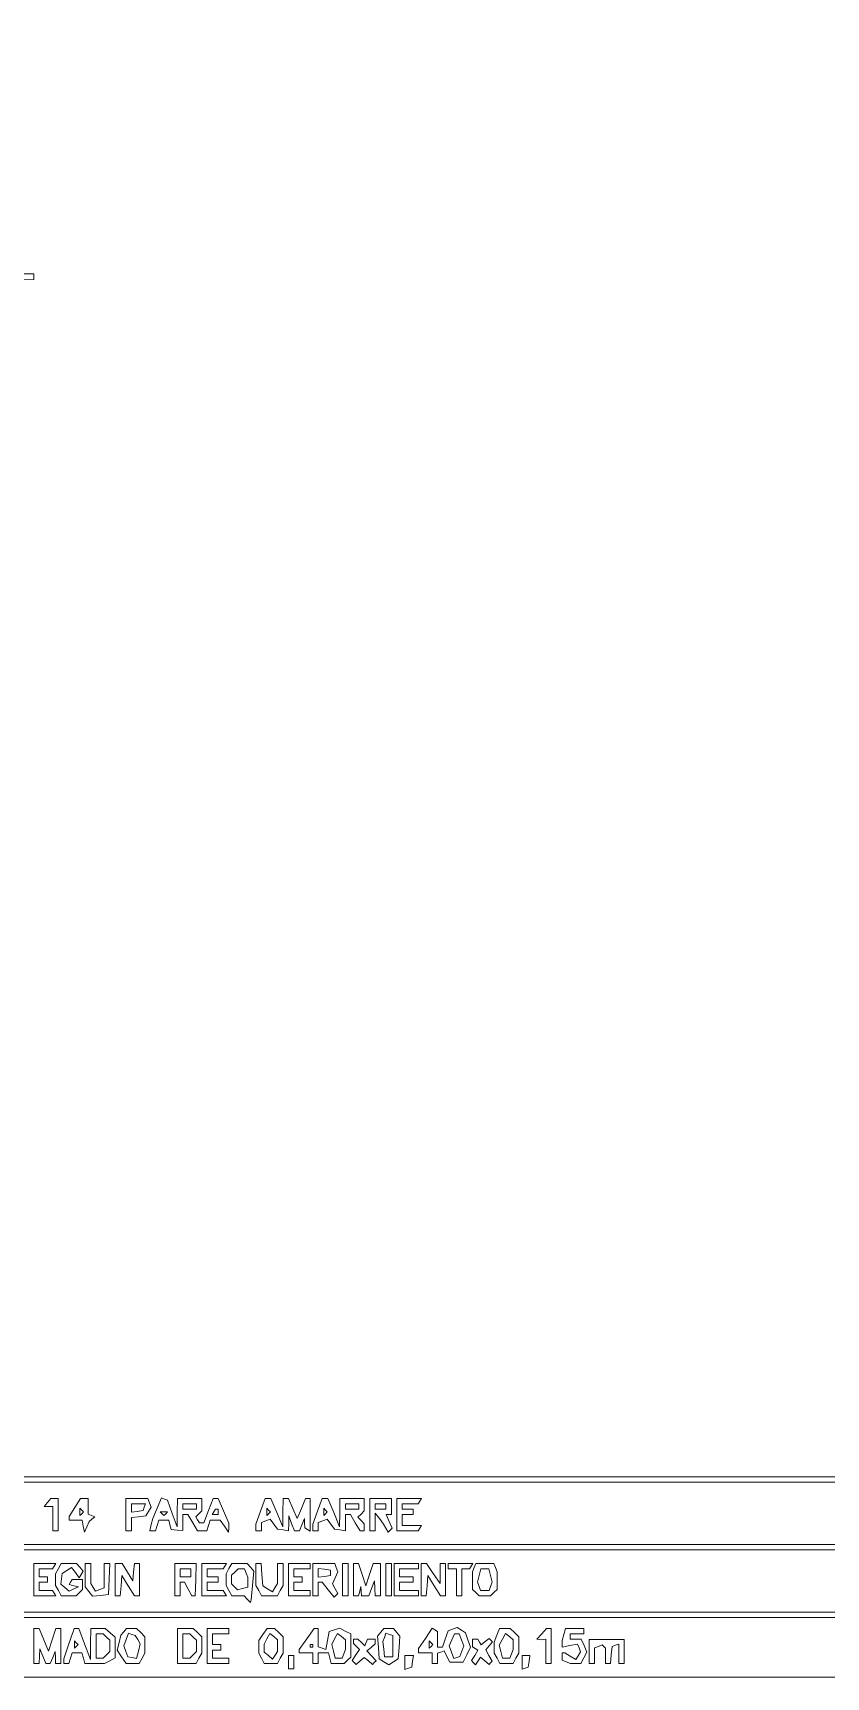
# Paper-space layout 'AN-19-DGE-074' of a CAD drawing. Header units: metres, sheet in millimetres. Extents: x 12 to 193, y 4 to 291.
# Drawn here: x 91 to 127.8, y 79.7 to 156.2 of the extents above; entities that cross this region are included whole.
import ezdxf

# ---------------------------------------------------------------- set-up
doc = ezdxf.new("R2010")
doc.units = ezdxf.units.M
doc.layers.add('DGE_CONTORNOS', color=7, linetype='Continuous', lineweight=0)
doc.layers.add('DGE_DATOS', color=7, linetype='Continuous', lineweight=0)

# ---------------------------------------------------------------- blocks, each defined once
blk = doc.blocks.new('LP_REF_DGE_MT_074')
at = {"layer": 'DGE_CONTORNOS'}
for points in [[(192.768, 181.026), (192.768, 92.929), (186.723, 92.929), (180.678, 92.929), (180.678, 90.977), (180.678, 89.024), (112.039, 89.024), (43.401, 89.024), (43.401, 179.074), (43.401, 269.123), (118.085, 269.123), (192.768, 269.123)], [(180.678, 87.324), (180.678, 85.876), (121.296, 85.876), (61.915, 85.876), (61.915, 87.324), (61.915, 88.773), (121.296, 88.773), (180.678, 88.773)], [(91.637, 87.828), (91.48, 87.639), (91.684, 87.639), (91.889, 87.639), (91.889, 87.072), (91.889, 86.506), (92.015, 86.506), (92.141, 86.506), (92.141, 87.261), (92.141, 88.017), (91.967, 88.017), (91.794, 88.017)], [(92.907, 87.593), (92.644, 87.169), (92.644, 87.089), (92.644, 87.009), (92.95, 87.009), (93.257, 87.009), (93.306, 86.726), (93.356, 86.443), (93.463, 86.694), (93.571, 86.946), (93.706, 87.05), (93.841, 87.154), (93.683, 87.218), (93.526, 87.282), (93.526, 87.65), (93.526, 88.017), (93.347, 88.017), (93.169, 88.017)], [(95.289, 87.261), (95.289, 86.506), (95.415, 86.506), (95.541, 86.506), (95.541, 86.812), (95.541, 87.119), (95.875, 87.158), (96.208, 87.198), (96.336, 87.402), (96.463, 87.605), (96.384, 87.811), (96.305, 88.017), (95.797, 88.017), (95.289, 88.017)], [(96.739, 87.561), (96.541, 87.087), (96.468, 86.796), (96.395, 86.506), (96.526, 86.506), (96.658, 86.506), (96.737, 86.757), (96.817, 87.009), (97.046, 87.009), (97.275, 87.009), (97.333, 86.786), (97.392, 86.562), (97.663, 86.542), (97.934, 86.521), (97.934, 86.891), (97.934, 87.261), (98.053, 87.261), (98.172, 87.261), (98.395, 86.883), (98.618, 86.506), (98.834, 86.506), (99.05, 86.506), (99.13, 86.757), (99.21, 87.009), (99.438, 87.009), (99.666, 87.009), (99.864, 86.726), (100.062, 86.443), (100.068, 86.653), (100.075, 86.863), (99.828, 87.44), (99.58, 88.017), (99.46, 88.017), (99.34, 88.017), (99.124, 87.45), (98.907, 86.883), (98.806, 86.883), (98.704, 86.883), (98.62, 87.02), (98.535, 87.157), (98.675, 87.297), (98.816, 87.438), (98.816, 87.727), (98.816, 88.017), (98.249, 88.017), (97.682, 88.017), (97.672, 87.356), (97.663, 86.694), (97.444, 87.316), (97.225, 87.938), (97.081, 87.986), (96.937, 88.034)], [(101.548, 87.419), (101.333, 86.82), (101.334, 86.663), (101.334, 86.506), (101.46, 86.506), (101.586, 86.506), (101.586, 86.698), (101.586, 86.891), (101.793, 86.971), (102, 87.05), (102.171, 86.817), (102.341, 86.584), (102.594, 86.546), (102.846, 86.507), (102.856, 86.853), (102.866, 87.198), (102.992, 86.852), (103.119, 86.506), (103.238, 86.506), (103.358, 86.506), (103.471, 86.789), (103.585, 87.072), (103.593, 86.859), (103.601, 86.646), (103.727, 86.569), (103.853, 86.491), (103.853, 87.254), (103.853, 88.017), (103.744, 88.017), (103.635, 88.017), (103.446, 87.545), (103.257, 87.072), (103.049, 87.545), (102.842, 88.017), (102.718, 88.017), (102.594, 88.017), (102.587, 87.356), (102.581, 86.694), (102.304, 87.356), (102.027, 88.017), (101.894, 88.017), (101.762, 88.017)], [(104.192, 87.419), (103.978, 86.82), (103.979, 86.663), (103.979, 86.506), (104.105, 86.506), (104.231, 86.506), (104.231, 86.698), (104.231, 86.891), (104.438, 86.971), (104.645, 87.05), (104.816, 86.817), (104.986, 86.584), (105.238, 86.546), (105.49, 86.507), (105.49, 86.884), (105.49, 87.261), (105.609, 87.261), (105.728, 87.261), (105.951, 86.883), (106.174, 86.506), (106.273, 86.506), (106.372, 86.506), (106.372, 86.669), (106.372, 86.833), (106.221, 86.984), (106.07, 87.135), (106.221, 87.286), (106.372, 87.438), (106.372, 87.727), (106.372, 88.017), (105.805, 88.017), (105.239, 88.017), (105.232, 87.356), (105.225, 86.694), (104.949, 87.356), (104.672, 88.017), (104.539, 88.017), (104.407, 88.017)], [(106.624, 87.261), (106.624, 86.506), (106.75, 86.506), (106.876, 86.506), (106.88, 86.915), (106.884, 87.324), (107.077, 87.072), (107.271, 86.82), (107.379, 86.633), (107.487, 86.445), (107.579, 86.538), (107.672, 86.63), (107.529, 86.946), (107.385, 87.261), (107.508, 87.261), (107.631, 87.261), (107.631, 87.639), (107.631, 88.017), (107.128, 88.017), (106.624, 88.017)], [(107.883, 87.261), (107.883, 86.506), (108.38, 86.506), (108.876, 86.506), (108.954, 86.632), (109.032, 86.757), (108.583, 86.757), (108.135, 86.757), (108.135, 87.009), (108.135, 87.261), (108.387, 87.261), (108.639, 87.261), (108.639, 87.387), (108.639, 87.513), (108.387, 87.513), (108.135, 87.513), (108.135, 87.639), (108.135, 87.765), (108.506, 87.765), (108.876, 87.765), (108.954, 87.891), (109.032, 88.017), (108.457, 88.017), (107.883, 88.017)], [(93.232, 87.303), (93.148, 87.219), (93.148, 87.387), (93.148, 87.555), (93.232, 87.471), (93.316, 87.387)], [(96.14, 87.608), (96.088, 87.45), (95.815, 87.41), (95.541, 87.37), (95.541, 87.567), (95.541, 87.765), (95.866, 87.765), (96.192, 87.765)], [(97.136, 87.303), (97.052, 87.219), (96.968, 87.303), (96.884, 87.387), (97.052, 87.387), (97.22, 87.387)], [(98.564, 87.639), (98.564, 87.513), (98.249, 87.513), (97.934, 87.513), (97.934, 87.639), (97.934, 87.765), (98.249, 87.765), (98.564, 87.765)], [(99.571, 87.387), (99.571, 87.261), (99.438, 87.261), (99.304, 87.261), (99.382, 87.387), (99.46, 87.513), (99.516, 87.513), (99.571, 87.513)], [(101.922, 87.303), (101.838, 87.219), (101.838, 87.387), (101.838, 87.555), (101.922, 87.471), (102.006, 87.387)], [(104.567, 87.303), (104.483, 87.219), (104.483, 87.387), (104.483, 87.555), (104.567, 87.471), (104.651, 87.387)], [(106.12, 87.639), (106.12, 87.513), (105.805, 87.513), (105.49, 87.513), (105.49, 87.639), (105.49, 87.765), (105.805, 87.765), (106.12, 87.765)], [(107.38, 87.639), (107.38, 87.513), (107.128, 87.513), (106.876, 87.513), (106.876, 87.639), (106.876, 87.765), (107.128, 87.765), (107.38, 87.765)], [(180.678, 84.176), (180.678, 82.727), (121.296, 82.727), (61.915, 82.727), (61.915, 84.176), (61.915, 85.624), (121.296, 85.624), (180.678, 85.624)], [(91.007, 84.239), (91.007, 83.483), (91.518, 83.483), (92.03, 83.483), (91.952, 83.609), (91.874, 83.735), (91.566, 83.735), (91.259, 83.735), (91.259, 83.924), (91.259, 84.113), (91.448, 84.113), (91.637, 84.113), (91.637, 84.239), (91.637, 84.365), (91.448, 84.365), (91.259, 84.365), (91.259, 84.553), (91.259, 84.742), (91.566, 84.742), (91.874, 84.742), (91.952, 84.868), (92.03, 84.994), (91.518, 84.994), (91.007, 84.994)], [(92.145, 84.751), (92.015, 84.507), (92.015, 84.239), (92.015, 83.97), (92.145, 83.727), (92.275, 83.483), (92.624, 83.483), (92.972, 83.483), (93.123, 83.634), (93.274, 83.785), (93.274, 84.012), (93.274, 84.239), (93.03, 84.239), (92.785, 84.239), (92.713, 84.122), (92.641, 84.006), (92.863, 83.953), (93.085, 83.9), (92.863, 83.803), (92.641, 83.707), (92.448, 83.867), (92.254, 84.028), (92.292, 84.278), (92.33, 84.528), (92.547, 84.664), (92.764, 84.8), (92.937, 84.563), (93.11, 84.326), (93.203, 84.477), (93.296, 84.627), (93.144, 84.811), (92.991, 84.994), (92.633, 84.994), (92.275, 84.994)], [(93.4, 84.452), (93.4, 83.909), (93.564, 83.685), (93.727, 83.461), (94.099, 83.504), (94.471, 83.546), (94.508, 84.27), (94.546, 84.994), (94.414, 84.994), (94.282, 84.994), (94.282, 84.424), (94.282, 83.853), (94.08, 83.775), (93.878, 83.698), (93.767, 83.874), (93.656, 84.05), (93.654, 84.522), (93.652, 84.994), (93.526, 84.994), (93.4, 84.994)], [(94.785, 84.239), (94.785, 83.483), (94.904, 83.483), (95.022, 83.483), (95.061, 83.955), (95.1, 84.428), (95.394, 83.955), (95.688, 83.483), (95.803, 83.483), (95.919, 83.483), (95.919, 84.239), (95.919, 84.994), (95.801, 84.994), (95.683, 84.994), (95.643, 84.585), (95.604, 84.176), (95.356, 84.585), (95.109, 84.994), (94.947, 84.994), (94.785, 84.994)], [(97.556, 84.239), (97.556, 83.483), (97.682, 83.483), (97.808, 83.483), (97.808, 83.798), (97.808, 84.113), (97.913, 84.113), (98.017, 84.113), (98.186, 83.798), (98.354, 83.483), (98.432, 83.483), (98.51, 83.483), (98.531, 84.239), (98.552, 84.994), (98.054, 84.994), (97.556, 84.994)], [(98.816, 84.239), (98.816, 83.483), (99.39, 83.483), (99.964, 83.483), (99.886, 83.609), (99.808, 83.735), (99.438, 83.735), (99.067, 83.735), (99.067, 83.924), (99.067, 84.113), (99.319, 84.113), (99.571, 84.113), (99.571, 84.239), (99.571, 84.365), (99.319, 84.365), (99.067, 84.365), (99.067, 84.553), (99.067, 84.742), (99.438, 84.742), (99.808, 84.742), (99.886, 84.868), (99.964, 84.994), (99.39, 84.994), (98.816, 84.994)], [(100.079, 84.751), (99.949, 84.507), (99.949, 84.239), (99.949, 83.97), (100.079, 83.727), (100.21, 83.483), (100.495, 83.483), (100.78, 83.483), (100.931, 83.332), (101.082, 83.181), (101.094, 83.237), (101.105, 83.294), (101.167, 83.962), (101.228, 84.63), (101.077, 84.812), (100.926, 84.994), (100.568, 84.994), (100.21, 84.994)], [(101.334, 84.482), (101.334, 83.97), (101.465, 83.727), (101.595, 83.483), (101.964, 83.483), (102.333, 83.483), (102.463, 83.727), (102.594, 83.97), (102.594, 84.482), (102.594, 84.994), (102.468, 84.994), (102.342, 84.994), (102.34, 84.522), (102.338, 84.05), (102.218, 83.861), (102.097, 83.672), (101.873, 83.811), (101.649, 83.949), (101.61, 84.472), (101.572, 84.994), (101.453, 84.994), (101.334, 84.994)], [(102.846, 84.239), (102.846, 83.483), (103.349, 83.483), (103.853, 83.483), (103.853, 83.609), (103.853, 83.735), (103.475, 83.735), (103.098, 83.735), (103.098, 83.924), (103.098, 84.113), (103.286, 84.113), (103.475, 84.113), (103.475, 84.239), (103.475, 84.365), (103.286, 84.365), (103.098, 84.365), (103.098, 84.553), (103.098, 84.742), (103.475, 84.742), (103.853, 84.742), (103.853, 84.868), (103.853, 84.994), (103.349, 84.994), (102.846, 84.994)], [(103.979, 84.239), (103.979, 83.483), (104.105, 83.483), (104.231, 83.483), (104.231, 83.798), (104.231, 84.113), (104.321, 84.113), (104.41, 84.113), (104.687, 83.766), (104.964, 83.42), (105.05, 83.505), (105.136, 83.59), (105.012, 83.812), (104.887, 84.034), (105.017, 84.317), (105.146, 84.6), (105.07, 84.797), (104.995, 84.994), (104.487, 84.994), (103.979, 84.994)], [(105.364, 84.239), (105.364, 83.483), (105.49, 83.483), (105.616, 83.483), (105.616, 84.239), (105.616, 84.994), (105.49, 84.994), (105.364, 84.994)], [(105.868, 84.239), (105.868, 83.483), (105.985, 83.483), (106.102, 83.483), (106.159, 83.703), (106.217, 83.924), (106.231, 83.703), (106.246, 83.483), (106.411, 83.483), (106.575, 83.483), (106.712, 83.829), (106.849, 84.176), (106.862, 83.829), (106.876, 83.483), (107.002, 83.483), (107.128, 83.483), (107.128, 84.239), (107.128, 84.994), (106.959, 84.994), (106.79, 84.994), (106.618, 84.473), (106.446, 83.953), (106.273, 84.473), (106.099, 84.994), (105.984, 84.994), (105.868, 84.994)], [(107.38, 84.239), (107.38, 83.483), (107.506, 83.483), (107.631, 83.483), (107.631, 84.239), (107.631, 84.994), (107.506, 84.994), (107.38, 84.994)], [(107.757, 84.239), (107.757, 83.483), (108.324, 83.483), (108.891, 83.483), (108.891, 83.609), (108.891, 83.735), (108.45, 83.735), (108.009, 83.735), (108.009, 83.924), (108.009, 84.113), (108.324, 84.113), (108.639, 84.113), (108.639, 84.239), (108.639, 84.365), (108.324, 84.365), (108.009, 84.365), (108.009, 84.553), (108.009, 84.742), (108.45, 84.742), (108.891, 84.742), (108.891, 84.868), (108.891, 84.994), (108.324, 84.994), (107.757, 84.994)], [(109.017, 84.239), (109.017, 83.483), (109.135, 83.483), (109.253, 83.483), (109.293, 83.955), (109.332, 84.428), (109.625, 83.955), (109.919, 83.483), (110.035, 83.483), (110.15, 83.483), (110.15, 84.239), (110.15, 84.994), (110.024, 84.994), (109.898, 84.994), (109.898, 84.524), (109.898, 84.054), (109.579, 84.524), (109.26, 84.994), (109.138, 84.994), (109.017, 84.994)], [(110.276, 84.868), (110.276, 84.742), (110.465, 84.742), (110.654, 84.742), (110.654, 84.113), (110.654, 83.483), (110.78, 83.483), (110.906, 83.483), (110.906, 84.113), (110.906, 84.742), (111.087, 84.742), (111.269, 84.742), (111.347, 84.868), (111.425, 84.994), (110.85, 84.994), (110.276, 84.994)], [(111.486, 84.795), (111.41, 84.596), (111.41, 84.191), (111.41, 83.785), (111.561, 83.634), (111.712, 83.483), (111.976, 83.483), (112.241, 83.483), (112.392, 83.634), (112.543, 83.785), (112.543, 84.191), (112.543, 84.596), (112.467, 84.795), (112.39, 84.994), (111.976, 84.994), (111.563, 84.994)], [(98.312, 84.553), (98.312, 84.365), (98.06, 84.365), (97.808, 84.365), (97.808, 84.553), (97.808, 84.742), (98.06, 84.742), (98.312, 84.742)], [(100.88, 84.543), (100.957, 84.344), (100.957, 84.117), (100.957, 83.89), (100.715, 83.827), (100.474, 83.764), (100.337, 83.901), (100.201, 84.037), (100.201, 84.239), (100.201, 84.44), (100.352, 84.591), (100.503, 84.742), (100.653, 84.742), (100.804, 84.742)], [(104.798, 84.553), (104.798, 84.428), (104.514, 84.387), (104.231, 84.347), (104.231, 84.553), (104.231, 84.76), (104.514, 84.72), (104.798, 84.679)], [(112.239, 84.428), (112.318, 84.113), (112.246, 83.924), (112.173, 83.735), (111.976, 83.735), (111.78, 83.735), (111.707, 83.924), (111.634, 84.113), (111.713, 84.428), (111.792, 84.742), (111.976, 84.742), (112.161, 84.742)], [(180.678, 81.09), (180.678, 79.705), (121.296, 79.705), (61.915, 79.705), (61.915, 81.09), (61.915, 82.475), (121.296, 82.475), (180.678, 82.475)], [(91.007, 81.153), (91.007, 80.334), (91.133, 80.334), (91.259, 80.334), (91.272, 80.681), (91.286, 81.027), (91.423, 80.681), (91.56, 80.334), (91.665, 80.334), (91.771, 80.334), (91.885, 80.618), (91.999, 80.901), (92.007, 80.618), (92.015, 80.334), (92.141, 80.334), (92.267, 80.334), (92.267, 81.153), (92.267, 81.972), (92.151, 81.972), (92.036, 81.972), (91.86, 81.444), (91.684, 80.916), (91.472, 81.444), (91.261, 81.972), (91.134, 81.972), (91.007, 81.972)], [(92.831, 81.814), (92.775, 81.657), (92.584, 81.106), (92.393, 80.555), (92.393, 80.444), (92.393, 80.334), (92.51, 80.334), (92.627, 80.334), (92.707, 80.586), (92.787, 80.838), (93.016, 80.838), (93.245, 80.838), (93.311, 80.586), (93.376, 80.334), (93.837, 80.334), (94.298, 80.334), (94.542, 80.465), (94.785, 80.595), (94.785, 81.075), (94.785, 81.555), (94.555, 81.763), (94.325, 81.972), (93.988, 81.972), (93.652, 81.972), (93.644, 81.247), (93.635, 80.523), (93.367, 81.247), (93.099, 81.972), (92.994, 81.972), (92.888, 81.972)], [(95.189, 81.813), (95.058, 81.655), (94.971, 81.309), (94.884, 80.962), (95.089, 80.648), (95.295, 80.334), (95.602, 80.334), (95.91, 80.334), (96.04, 80.578), (96.171, 80.822), (96.171, 81.199), (96.171, 81.576), (95.973, 81.774), (95.775, 81.972), (95.547, 81.972), (95.32, 81.972)], [(97.682, 81.153), (97.682, 80.334), (98.118, 80.334), (98.555, 80.334), (98.685, 80.578), (98.816, 80.822), (98.816, 81.199), (98.816, 81.576), (98.618, 81.774), (98.42, 81.972), (98.051, 81.972), (97.682, 81.972)], [(99.067, 81.153), (99.067, 80.334), (99.571, 80.334), (100.075, 80.334), (100.075, 80.46), (100.075, 80.586), (99.697, 80.586), (99.319, 80.586), (99.319, 80.775), (99.319, 80.964), (99.508, 80.964), (99.697, 80.964), (99.697, 81.09), (99.697, 81.216), (99.508, 81.216), (99.319, 81.216), (99.319, 81.468), (99.319, 81.72), (99.697, 81.72), (100.075, 81.72), (100.075, 81.846), (100.075, 81.972), (99.571, 81.972), (99.067, 81.972)], [(101.656, 81.692), (101.46, 81.412), (101.46, 81.117), (101.46, 80.822), (101.591, 80.578), (101.721, 80.334), (102.027, 80.334), (102.333, 80.334), (102.463, 80.578), (102.594, 80.822), (102.594, 81.199), (102.594, 81.576), (102.396, 81.774), (102.198, 81.972), (102.025, 81.972), (101.852, 81.972)], [(103.696, 81.477), (103.349, 80.987), (103.349, 80.912), (103.349, 80.838), (103.664, 80.838), (103.979, 80.838), (103.979, 80.586), (103.979, 80.334), (104.105, 80.334), (104.231, 80.334), (104.231, 80.586), (104.231, 80.838), (104.468, 80.838), (104.705, 80.838), (104.771, 80.586), (104.837, 80.334), (105.139, 80.334), (105.44, 80.334), (105.591, 80.485), (105.742, 80.637), (105.742, 81.174), (105.742, 81.711), (105.486, 81.848), (105.229, 81.986), (104.986, 81.909), (104.744, 81.831), (104.664, 81.406), (104.584, 80.981), (104.408, 81.049), (104.231, 81.117), (104.231, 81.544), (104.231, 81.972), (104.137, 81.969), (104.042, 81.966)], [(107.135, 81.792), (106.986, 81.612), (107.026, 81.081), (107.065, 80.549), (107.285, 80.411), (107.506, 80.273), (107.726, 80.411), (107.946, 80.549), (107.985, 81.081), (108.025, 81.612), (107.876, 81.792), (107.727, 81.972), (107.506, 81.972), (107.284, 81.972)], [(109.212, 81.505), (108.891, 81.032), (108.891, 80.935), (108.891, 80.838), (109.206, 80.838), (109.521, 80.838), (109.521, 80.586), (109.521, 80.334), (109.647, 80.334), (109.772, 80.334), (109.772, 80.576), (109.772, 80.817), (109.929, 80.869), (110.085, 80.921), (110.216, 80.659), (110.347, 80.397), (110.656, 80.397), (110.966, 80.397), (111.134, 80.748), (111.302, 81.099), (111.191, 81.432), (111.08, 81.765), (110.884, 81.888), (110.688, 82.012), (110.476, 81.93), (110.264, 81.849), (110.132, 81.47), (110, 81.09), (109.886, 81.09), (109.772, 81.09), (109.772, 81.46), (109.772, 81.831), (109.653, 81.904), (109.534, 81.978)], [(112.54, 81.649), (112.417, 81.326), (112.417, 81.074), (112.417, 80.822), (112.548, 80.578), (112.678, 80.334), (112.984, 80.334), (113.29, 80.334), (113.42, 80.578), (113.551, 80.822), (113.551, 81.199), (113.551, 81.576), (113.353, 81.774), (113.155, 81.972), (112.909, 81.972), (112.663, 81.972)], [(114.621, 81.72), (114.393, 81.468), (114.507, 81.453), (114.621, 81.438), (114.716, 81.453), (114.81, 81.468), (114.81, 80.901), (114.81, 80.334), (114.936, 80.334), (115.062, 80.334), (115.062, 81.153), (115.062, 81.972), (114.956, 81.972), (114.849, 81.972)], [(115.645, 81.688), (115.569, 81.405), (115.567, 81.251), (115.566, 81.096), (115.925, 81.168), (116.285, 81.24), (116.355, 81.059), (116.424, 80.878), (116.314, 80.701), (116.203, 80.523), (115.949, 80.681), (115.695, 80.838), (115.63, 80.838), (115.566, 80.838), (115.566, 80.663), (115.566, 80.487), (115.765, 80.411), (115.964, 80.334), (116.201, 80.334), (116.438, 80.334), (116.582, 80.602), (116.725, 80.87), (116.589, 81.169), (116.453, 81.468), (116.198, 81.468), (115.944, 81.468), (115.944, 81.594), (115.944, 81.72), (116.258, 81.72), (116.573, 81.72), (116.573, 81.846), (116.573, 81.972), (116.147, 81.972), (115.721, 81.972)], [(92.98, 81.132), (92.896, 81.048), (92.896, 81.216), (92.896, 81.384), (92.98, 81.3), (93.064, 81.216)], [(94.382, 81.569), (94.534, 81.417), (94.534, 81.153), (94.534, 80.889), (94.382, 80.737), (94.231, 80.586), (94.068, 80.586), (93.904, 80.586), (93.904, 81.153), (93.904, 81.72), (94.068, 81.72), (94.231, 81.72)], [(95.834, 81.448), (95.956, 81.255), (95.87, 80.912), (95.784, 80.57), (95.582, 80.609), (95.381, 80.649), (95.288, 80.901), (95.196, 81.153), (95.305, 81.447), (95.415, 81.741), (95.563, 81.691), (95.712, 81.642)], [(98.413, 81.569), (98.564, 81.417), (98.564, 81.153), (98.564, 80.889), (98.413, 80.737), (98.261, 80.586), (98.098, 80.586), (97.934, 80.586), (97.934, 81.153), (97.934, 81.72), (98.098, 81.72), (98.261, 81.72)], [(102.34, 81.169), (102.338, 80.901), (102.224, 80.72), (102.109, 80.539), (101.911, 80.704), (101.712, 80.869), (101.712, 81.051), (101.712, 81.233), (101.847, 81.484), (101.982, 81.736), (102.162, 81.587), (102.342, 81.437)], [(103.979, 81.153), (103.979, 81.09), (103.916, 81.09), (103.853, 81.09), (103.853, 81.153), (103.853, 81.216), (103.916, 81.216), (103.979, 81.216)], [(105.49, 81.211), (105.49, 80.985), (105.414, 80.785), (105.338, 80.586), (105.176, 80.586), (105.014, 80.586), (104.934, 80.904), (104.855, 81.221), (104.992, 81.479), (105.13, 81.736), (105.31, 81.587), (105.49, 81.437)], [(105.868, 81.367), (105.868, 81.266), (106.005, 81.13), (106.141, 80.994), (105.978, 80.733), (105.815, 80.472), (105.901, 80.385), (105.988, 80.298), (106.18, 80.458), (106.372, 80.617), (106.564, 80.458), (106.756, 80.298), (106.836, 80.379), (106.916, 80.459), (106.704, 80.693), (106.492, 80.928), (106.684, 81.087), (106.876, 81.247), (106.876, 81.357), (106.876, 81.468), (106.697, 81.468), (106.519, 81.468), (106.461, 81.31), (106.404, 81.153), (106.237, 81.31), (106.07, 81.468), (105.969, 81.468), (105.868, 81.468)], [(107.694, 81.142), (107.694, 80.649), (107.506, 80.649), (107.317, 80.649), (107.276, 81.006), (107.235, 81.363), (107.307, 81.552), (107.38, 81.741), (107.537, 81.688), (107.694, 81.636)], [(109.479, 81.132), (109.395, 81.048), (109.395, 81.216), (109.395, 81.384), (109.479, 81.3), (109.563, 81.216)], [(110.894, 81.436), (110.999, 81.153), (110.909, 80.908), (110.819, 80.662), (110.673, 80.614), (110.528, 80.565), (110.419, 80.859), (110.31, 81.153), (110.439, 81.436), (110.569, 81.72), (110.678, 81.72), (110.788, 81.72)], [(111.41, 81.286), (111.41, 81.105), (111.533, 81.029), (111.656, 80.952), (111.506, 80.712), (111.356, 80.472), (111.453, 80.375), (111.549, 80.279), (111.659, 80.456), (111.768, 80.633), (111.97, 80.466), (112.171, 80.298), (112.242, 80.369), (112.312, 80.439), (112.167, 80.709), (112.022, 80.98), (112.175, 81.164), (112.327, 81.348), (112.249, 81.426), (112.171, 81.504), (111.991, 81.354), (111.81, 81.204), (111.728, 81.336), (111.647, 81.468), (111.528, 81.468), (111.41, 81.468)], [(113.299, 81.211), (113.299, 80.985), (113.222, 80.785), (113.146, 80.586), (112.973, 80.586), (112.8, 80.586), (112.724, 80.889), (112.648, 81.193), (112.793, 81.464), (112.939, 81.736), (113.119, 81.587), (113.299, 81.437)], [(116.825, 80.896), (116.825, 80.334), (116.951, 80.334), (117.077, 80.334), (117.077, 80.699), (117.077, 81.063), (117.254, 81.131), (117.43, 81.199), (117.506, 81.123), (117.581, 81.048), (117.581, 80.691), (117.581, 80.334), (117.699, 80.334), (117.817, 80.334), (117.856, 80.734), (117.896, 81.134), (118.053, 81.185), (118.211, 81.237), (118.211, 80.786), (118.211, 80.334), (118.336, 80.334), (118.462, 80.334), (118.462, 80.89), (118.462, 81.446), (117.644, 81.452), (116.825, 81.459)], [(102.846, 80.397), (102.846, 80.082), (102.972, 80.082), (103.098, 80.082), (103.098, 80.397), (103.098, 80.712), (102.972, 80.712), (102.846, 80.712)], [(108.261, 80.387), (108.261, 80.061), (108.419, 80.113), (108.576, 80.165), (108.616, 80.439), (108.656, 80.712), (108.459, 80.712), (108.261, 80.712)], [(113.708, 80.392), (113.708, 80.072), (113.85, 80.119), (113.991, 80.165), (114.032, 80.439), (114.072, 80.712), (113.89, 80.712), (113.708, 80.712)]]:
    blk.add_lwpolyline(points, close=True, dxfattribs=at)
blk.add_lwpolyline([(90.094, 144.669), (91.007, 144.691), (91.007, 144.817), (91.007, 144.943), (81.204, 144.943)], dxfattribs=at)

psp = doc.layouts.new('AN-19-DGE-074')

# ---------------------------------------------------------------- block references
at = {"layer": 'DGE_DATOS'}
psp.add_blockref('LP_REF_DGE_MT_074', (0, 0), dxfattribs=at)

doc.saveas('drawing.dxf')
